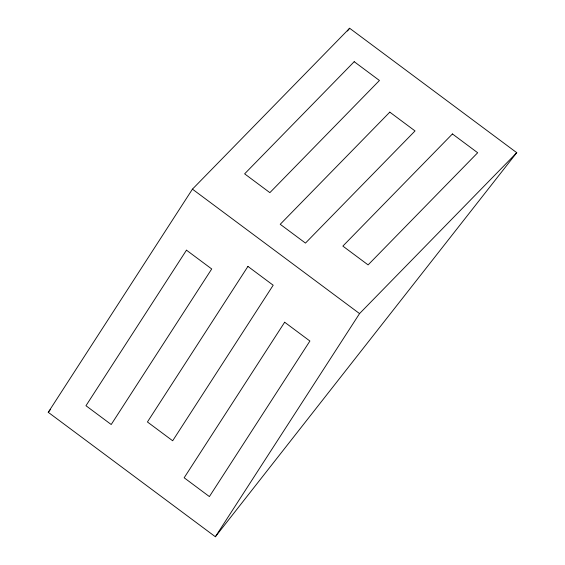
<?xml version="1.0" encoding="UTF-8"?>
<svg xmlns="http://www.w3.org/2000/svg" width="565" height="565" viewBox="0 0 565 565"><rect width="100%" height="100%" fill="white"/><g stroke="black" fill="none" stroke-linecap="round" stroke-linejoin="round"><path stroke-width="0.85" d="M48.251 412.309L192.439 189.148L349.636 28.25L516.749 152.691L215.364 536.75L48.251 412.309L50.433 409.526M215.364 536.75L359.552 313.589L516.749 152.691M347.461 31.026L349.636 28.25M192.439 189.148L359.552 313.589M186.471 250.175L85.965 405.727L111.206 424.52L211.713 268.968L186.471 250.175M247.936 266.419L147.43 421.97L172.671 440.771L273.185 285.219L247.936 266.419M284.661 322.227L184.155 477.778L209.396 496.579L309.903 341.027L284.661 322.227M354.199 61.691L244.624 173.843L269.865 192.644L379.44 80.491L354.199 61.691M389.801 112.138L280.226 224.291L305.467 243.091L415.042 130.939L389.801 112.138M452.431 133.947L342.856 246.1L368.098 264.9L477.672 152.748L452.431 133.947"/></g></svg>
